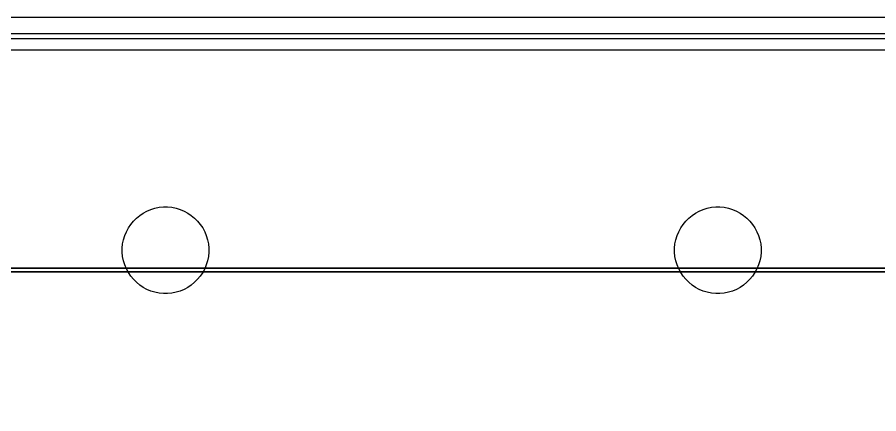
# Model space of a CAD drawing. Extents: x 124579 to 173950, y -108350 to -87650.
# Drawn here: x 134431 to 142386, y -91309 to -87650 of the extents above; entities that cross this region are included whole.
import ezdxf

# ---------------------------------------------------------------- set-up
doc = ezdxf.new("R2010")
doc.units = 0
for name, color, linetype in [('L2D0_Cu1', 1, 'CONTINUOUS'), ('L4D0_Cu2', 2, 'CONTINUOUS'), ('L7D0_Profile1', 3, 'CONTINUOUS')]:
    doc.layers.add(name, color=color, linetype=linetype)

msp = doc.modelspace()

# ---------------------------------------------------------------- linework, layer by layer
at = {"layer": 'L2D0_Cu1'}
for points in [[(133877.877, -87950.5), (170121.657, -87950.5)], [(131707.393, -89964.44), (167394.963, -89964.44)], [(167394.963, -89964.44), (131707.393, -89964.44)]]:
    msp.add_lwpolyline(points, dxfattribs=at)
for points in [[(135780.373, -90199.518), (135741.308, -90195.671), (135702.808, -90188.013), (135665.244, -90176.618), (135628.978, -90161.596), (135594.359, -90143.091), (135561.72, -90121.283), (135531.376, -90096.38), (135503.62, -90068.624), (135478.717, -90038.28), (135456.909, -90005.641), (135438.404, -89971.022), (135423.382, -89934.756), (135411.987, -89897.192), (135404.329, -89858.692), (135400.482, -89819.627), (135400.482, -89780.373), (135404.329, -89741.308), (135411.987, -89702.808), (135423.382, -89665.244), (135438.404, -89628.978), (135456.909, -89594.359), (135478.717, -89561.72), (135503.62, -89531.376), (135531.376, -89503.62), (135561.72, -89478.717), (135594.359, -89456.909), (135628.978, -89438.404), (135665.244, -89423.382), (135702.808, -89411.987), (135741.308, -89404.329), (135780.373, -89400.482), (135819.627, -89400.482), (135858.692, -89404.329), (135897.192, -89411.987), (135934.756, -89423.382), (135971.022, -89438.404), (136005.641, -89456.909), (136038.28, -89478.717), (136068.624, -89503.62), (136096.38, -89531.376), (136121.283, -89561.72), (136143.091, -89594.359), (136161.596, -89628.978), (136176.618, -89665.244), (136188.013, -89702.808), (136195.671, -89741.308), (136199.518, -89780.373), (136199.518, -89819.627), (136195.671, -89858.692), (136188.013, -89897.192), (136176.618, -89934.756), (136161.596, -89971.022), (136143.091, -90005.641), (136121.283, -90038.28), (136096.38, -90068.624), (136068.624, -90096.38), (136038.28, -90121.283), (136005.641, -90143.091), (135971.022, -90161.596), (135934.756, -90176.618), (135897.192, -90188.013), (135858.692, -90195.671), (135819.627, -90199.518)], [(140880.373, -90199.518), (140841.308, -90195.671), (140802.808, -90188.013), (140765.244, -90176.618), (140728.978, -90161.596), (140694.359, -90143.091), (140661.72, -90121.283), (140631.376, -90096.38), (140603.62, -90068.624), (140578.717, -90038.28), (140556.909, -90005.641), (140538.404, -89971.022), (140523.382, -89934.756), (140511.987, -89897.192), (140504.329, -89858.692), (140500.482, -89819.627), (140500.482, -89780.373), (140504.329, -89741.308), (140511.987, -89702.808), (140523.382, -89665.244), (140538.404, -89628.978), (140556.909, -89594.359), (140578.717, -89561.72), (140603.62, -89531.376), (140631.376, -89503.62), (140661.72, -89478.717), (140694.359, -89456.909), (140728.978, -89438.404), (140765.244, -89423.382), (140802.808, -89411.987), (140841.308, -89404.329), (140880.373, -89400.482), (140919.627, -89400.482), (140958.692, -89404.329), (140997.192, -89411.987), (141034.756, -89423.382), (141071.022, -89438.404), (141105.641, -89456.909), (141138.28, -89478.717), (141168.624, -89503.62), (141196.38, -89531.376), (141221.283, -89561.72), (141243.091, -89594.359), (141261.596, -89628.978), (141276.618, -89665.244), (141288.013, -89702.808), (141295.671, -89741.308), (141299.518, -89780.373), (141299.518, -89819.627), (141295.671, -89858.692), (141288.013, -89897.192), (141276.618, -89934.756), (141261.596, -89971.022), (141243.091, -90005.641), (141221.283, -90038.28), (141196.38, -90068.624), (141168.624, -90096.38), (141138.28, -90121.283), (141105.641, -90143.091), (141071.022, -90161.596), (141034.756, -90176.618), (140997.192, -90188.013), (140958.692, -90195.671), (140919.627, -90199.518)]]:
    msp.add_lwpolyline(points, close=True, dxfattribs=at)
at = {"layer": 'L4D0_Cu2'}
for points in [[(133876.43, -87800.5), (170139.955, -87800.5)], [(133877.877, -87950.5), (170121.657, -87950.5)], [(155994.318, -93300), (131716.001, -93300), (131707.393, -89964.44), (167394.963, -89964.44)], [(167394.963, -89964.44), (131707.393, -89964.44)], [(160521.7, -91948.819), (131687.605, -91948.819), (131682.576, -90000), (167544.532, -90000)], [(167544.532, -90000), (131682.576, -90000)]]:
    msp.add_lwpolyline(points, dxfattribs=at)
for points in [[(135780.373, -90199.518), (135741.308, -90195.671), (135702.808, -90188.013), (135665.244, -90176.618), (135628.978, -90161.596), (135594.359, -90143.091), (135561.72, -90121.283), (135531.376, -90096.38), (135503.62, -90068.624), (135478.717, -90038.28), (135456.909, -90005.641), (135438.404, -89971.022), (135423.382, -89934.756), (135411.987, -89897.192), (135404.329, -89858.692), (135400.482, -89819.627), (135400.482, -89780.373), (135404.329, -89741.308), (135411.987, -89702.808), (135423.382, -89665.244), (135438.404, -89628.978), (135456.909, -89594.359), (135478.717, -89561.72), (135503.62, -89531.376), (135531.376, -89503.62), (135561.72, -89478.717), (135594.359, -89456.909), (135628.978, -89438.404), (135665.244, -89423.382), (135702.808, -89411.987), (135741.308, -89404.329), (135780.373, -89400.482), (135819.627, -89400.482), (135858.692, -89404.329), (135897.192, -89411.987), (135934.756, -89423.382), (135971.022, -89438.404), (136005.641, -89456.909), (136038.28, -89478.717), (136068.624, -89503.62), (136096.38, -89531.376), (136121.283, -89561.72), (136143.091, -89594.359), (136161.596, -89628.978), (136176.618, -89665.244), (136188.013, -89702.808), (136195.671, -89741.308), (136199.518, -89780.373), (136199.518, -89819.627), (136195.671, -89858.692), (136188.013, -89897.192), (136176.618, -89934.756), (136161.596, -89971.022), (136143.091, -90005.641), (136121.283, -90038.28), (136096.38, -90068.624), (136068.624, -90096.38), (136038.28, -90121.283), (136005.641, -90143.091), (135971.022, -90161.596), (135934.756, -90176.618), (135897.192, -90188.013), (135858.692, -90195.671), (135819.627, -90199.518)], [(140880.373, -90199.518), (140841.308, -90195.671), (140802.808, -90188.013), (140765.244, -90176.618), (140728.978, -90161.596), (140694.359, -90143.091), (140661.72, -90121.283), (140631.376, -90096.38), (140603.62, -90068.624), (140578.717, -90038.28), (140556.909, -90005.641), (140538.404, -89971.022), (140523.382, -89934.756), (140511.987, -89897.192), (140504.329, -89858.692), (140500.482, -89819.627), (140500.482, -89780.373), (140504.329, -89741.308), (140511.987, -89702.808), (140523.382, -89665.244), (140538.404, -89628.978), (140556.909, -89594.359), (140578.717, -89561.72), (140603.62, -89531.376), (140631.376, -89503.62), (140661.72, -89478.717), (140694.359, -89456.909), (140728.978, -89438.404), (140765.244, -89423.382), (140802.808, -89411.987), (140841.308, -89404.329), (140880.373, -89400.482), (140919.627, -89400.482), (140958.692, -89404.329), (140997.192, -89411.987), (141034.756, -89423.382), (141071.022, -89438.404), (141105.641, -89456.909), (141138.28, -89478.717), (141168.624, -89503.62), (141196.38, -89531.376), (141221.283, -89561.72), (141243.091, -89594.359), (141261.596, -89628.978), (141276.618, -89665.244), (141288.013, -89702.808), (141295.671, -89741.308), (141299.518, -89780.373), (141299.518, -89819.627), (141295.671, -89858.692), (141288.013, -89897.192), (141276.618, -89934.756), (141261.596, -89971.022), (141243.091, -90005.641), (141221.283, -90038.28), (141196.38, -90068.624), (141168.624, -90096.38), (141138.28, -90121.283), (141105.641, -90143.091), (141071.022, -90161.596), (141034.756, -90176.618), (140997.192, -90188.013), (140958.692, -90195.671), (140919.627, -90199.518)]]:
    msp.add_lwpolyline(points, close=True, dxfattribs=at)
at = {"layer": 'L7D0_Profile1'}
for points in [[(133845.087, -87650), (170154.913, -87650)], [(170154.913, -87850), (133845.087, -87850)]]:
    msp.add_lwpolyline(points, dxfattribs=at)

doc.saveas('drawing.dxf')
